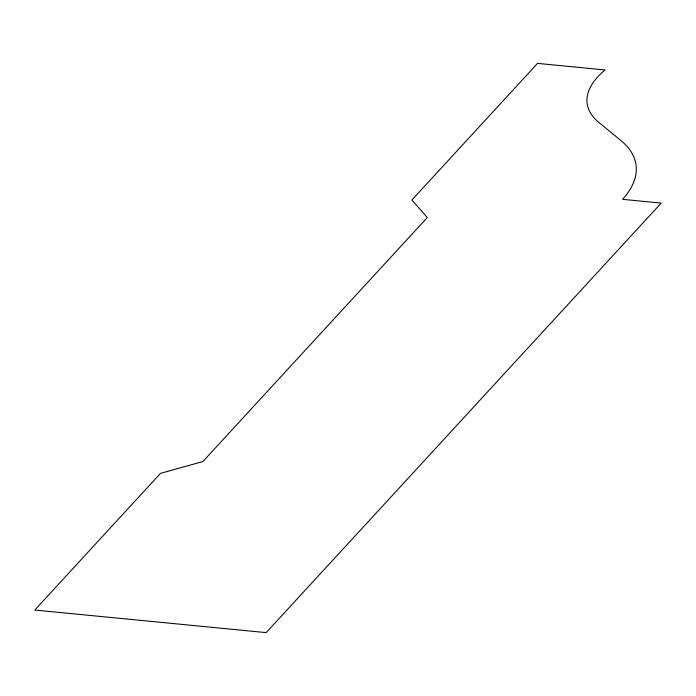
<?xml version="1.0" encoding="UTF-8"?>
<svg xmlns="http://www.w3.org/2000/svg" width="696" height="696" viewBox="0 0 696 696"><rect width="100%" height="100%" fill="white"/><g stroke="black" fill="none" stroke-linecap="round" stroke-linejoin="round"><path stroke-width="1.04" d="M626.878 194.167L622.633 199.334L661.2 203.101L266.185 632.62L34.8 610.044L160.489 473.376L202.875 461.552L427.318 217.509L411.858 200.048L537.547 63.379L605.033 69.965A118.268 52.765 -8.1 0 0 598.682 122.287L620.989 140.609A154.147 68.782 -8.1 0 1 626.878 194.167"/></g></svg>
